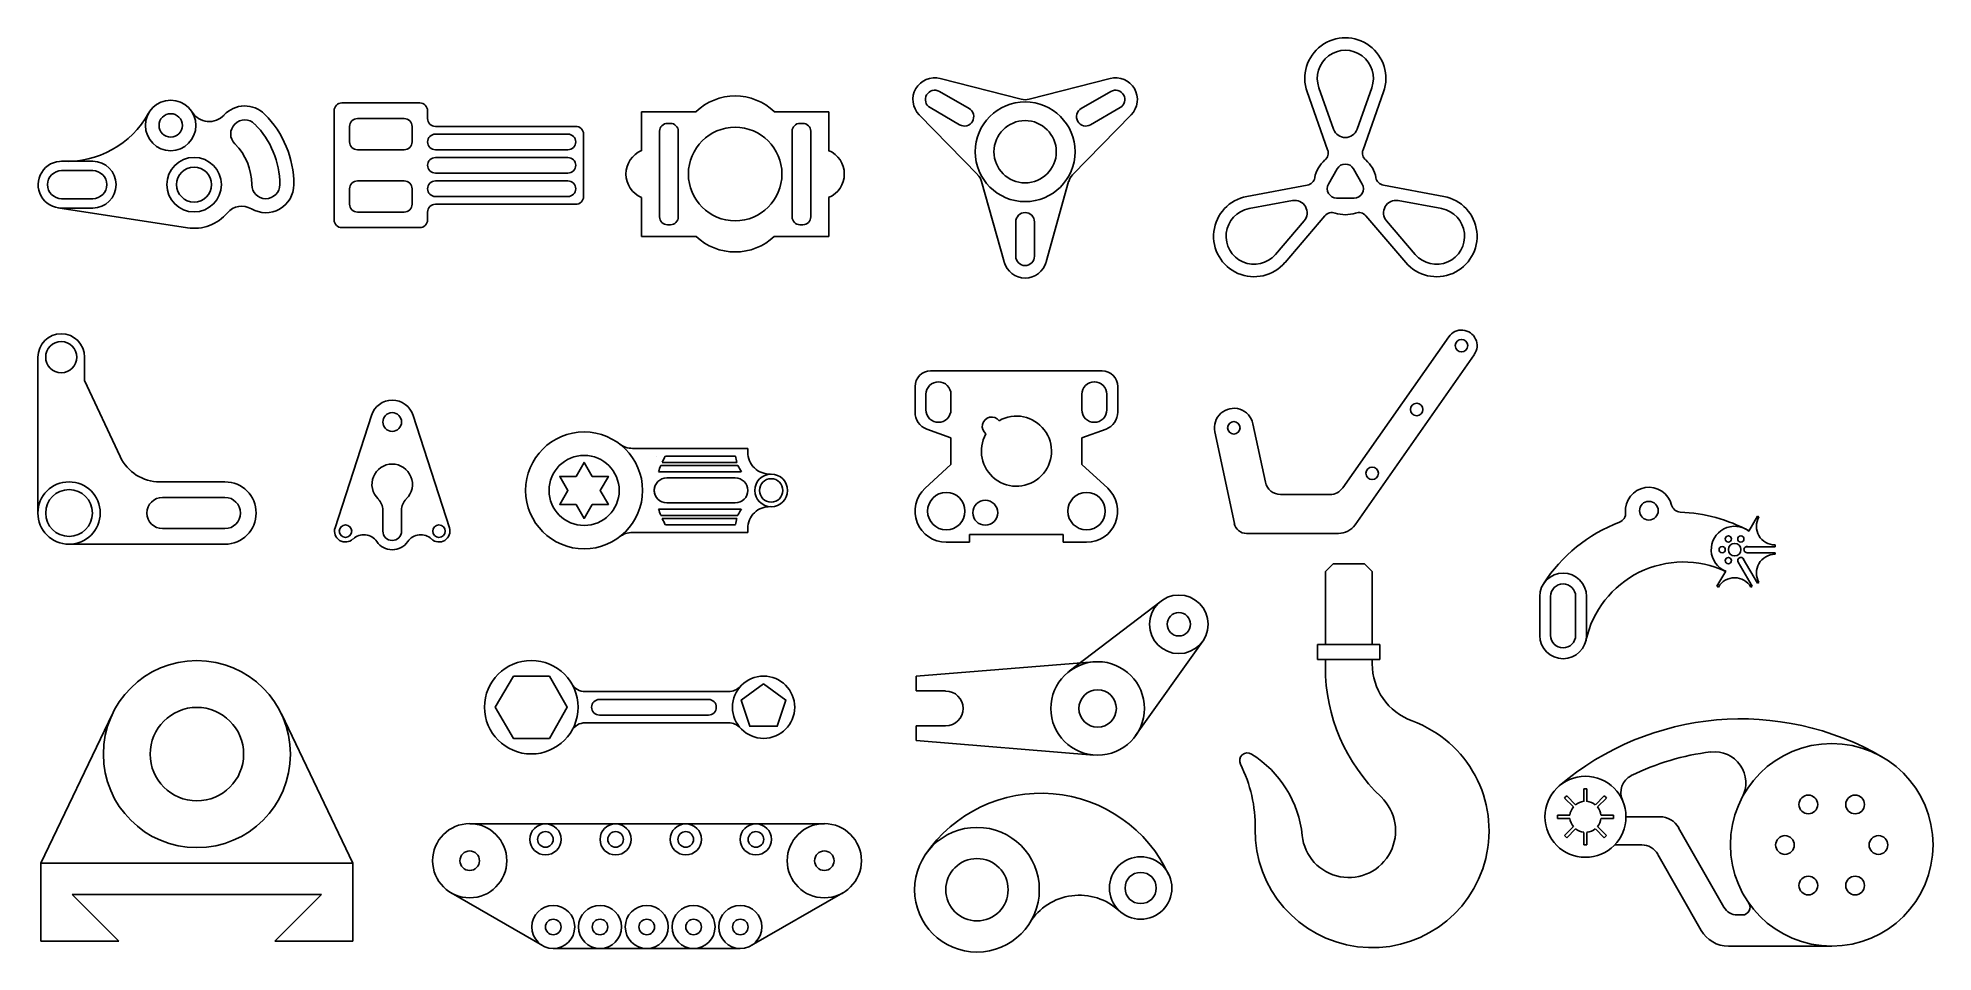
# Model space of a CAD drawing. Header units: inches. Extents: x 57 to 1273, y 48 to 635.
import ezdxf

# ---------------------------------------------------------------- set-up
doc = ezdxf.new("R2010")
doc.units = ezdxf.units.IN
doc.header["$MEASUREMENT"] = 0

# ---------------------------------------------------------------- blocks, each defined once
blk = doc.blocks.new('*U1')
blk.add_lwpolyline([(-42.5, 5), (42.5, 5, -0.414214), (47.5, 0), (47.5, 0, -0.414214), (42.5, -5), (-42.5, -5, -0.414214), (-47.5, 0), (-47.5, 0, -0.414214)], format="xyb", close=True)
blk = doc.blocks.new('*U2')
at = {"color": 0, "linetype": 'ByBlock', "lineweight": -2, "transparency": 16777216}
for p in [(0, 30), (0, 15), (0, 0)]:
    blk.add_blockref('*U1', p, dxfattribs=at)
blk = doc.blocks.new('*U3')
blk.add_circle((0, 0), 5)
blk = doc.blocks.new('*U4')
at = {"color": 0, "linetype": 'ByBlock', "lineweight": -2, "transparency": 16777216}
for p in [(0, 0), (30, 0), (60, 0), (90, 0), (120, 0)]:
    blk.add_blockref('*U3', p, dxfattribs=at)
blk = doc.blocks.new('*U5')
blk.add_circle((0, 0), 13.8)
blk = doc.blocks.new('*U6')
at = {"color": 0, "linetype": 'ByBlock', "lineweight": -2, "transparency": 16777216}
for p in [(0, 0), (30, 0), (60, 0), (90, 0), (120, 0)]:
    blk.add_blockref('*U5', p, dxfattribs=at)
blk = doc.blocks.new('*U7')
for radius in [10, 5]:
    blk.add_circle((0, 0), radius)
blk = doc.blocks.new('*U8')
at = {"color": 0, "linetype": 'ByBlock', "lineweight": -2, "transparency": 16777216}
for p in [(0, 0), (45, 0), (90, 0), (135, 0)]:
    blk.add_blockref('*U7', p, dxfattribs=at)
blk = doc.blocks.new('*U10')
blk.add_circle((0, 0), 6)
blk = doc.blocks.new('*U11')
at = {"color": 0, "linetype": 'ByBlock', "lineweight": -2, "transparency": 16777216}
for p, rotation in [((4145.4, 252), 119.9999999999999), ((4175.4, 252), 59.99999999999997), ((4130.4, 226), 180), ((4145.4, 200), 239.9999999999999), ((4175.4, 200), 299.9999999999998)]:
    blk.add_blockref('*U10', p, dxfattribs=dict(at, rotation=rotation))
blk.add_blockref('*U10', (4190.4, 226), dxfattribs=at)
blk = doc.blocks.new('*U15')
blk.add_circle((0, 0), 4)
blk = doc.blocks.new('*U16')
at = {"color": 0, "linetype": 'ByBlock', "lineweight": -2, "transparency": 16777216, "rotation": 235}
for p in [(1376.5, 549.9), (1347.8, 508.9), (1319.2, 468)]:
    blk.add_blockref('*U15', p, dxfattribs=at)

msp = doc.modelspace()

# ---------------------------------------------------------------- linework, layer by layer
for p, q in [((635.7, 608.8), (687.7, 595.4)), ((744.7, 608.8), (692.7, 595.4)), ((884.2, 562.9), (871.1, 600.1)), ((888.1, 576.1), (878.6, 602.8)), ((912.6, 602.8), (903.1, 576.1)), ((920.1, 600.1), (907, 562.9)), ((246.9, 588), (246.9, 518)), ((301.9, 593), (251.9, 593)), ((306.9, 583), (306.9, 588)), ((479.2, 587.4), (444.2, 587.4)), ((444.2, 587.4), (444.2, 562.4)), ((529.2, 587.4), (564.2, 587.4)), ((564.2, 587.4), (564.2, 562.4)), ((622.2, 585.4), (659.8, 547)), ((758.2, 585.4), (720.6, 547)), ((401.9, 578), (311.9, 578)), ((406.9, 533), (406.9, 573)), ((72.1, 555.6), (92.1, 555.6)), ((92.1, 549.6), (72.1, 549.6)), ((676.7, 491), (662.3, 542.7)), ((703.7, 491), (718.1, 542.7)), ((832.4, 533.1), (871.2, 540.3)), ((920, 540.3), (958.8, 533.1)), ((152.8, 512.9), (69.8, 525.7)), ((72.1, 531.6), (92.1, 531.6)), ((72.1, 525.6), (92.1, 525.6)), ((306.9, 518), (306.9, 523)), ((311.9, 528), (401.9, 528)), ((444.2, 532.4), (444.2, 507.4)), ((564.2, 532.4), (564.2, 507.4)), ((833.9, 525.2), (861.7, 530.4)), ((929.5, 530.4), (957.4, 525.2)), ((251.9, 513), (301.9, 513)), ((869.2, 517.3), (850.8, 495.8)), ((882.5, 520.6), (856.9, 490.6)), ((934.3, 490.6), (908.7, 520.6)), ((940.4, 495.8), (922, 517.3)), ((444.2, 507.4), (479.2, 507.4)), ((564.2, 507.4), (529.2, 507.4)), ((71.9, 444.9), (71.9, 444.9)), ((894, 346), (961.9, 443)), ((56.9, 429.9), (56.9, 329.9)), ((56.9, 429.9), (56.9, 429.9)), ((86.9, 429.9), (86.9, 414.9)), ((901.8, 322.3), (978.3, 431.5)), ((86.9, 414.9), (109.7, 366.1)), ((629.6, 421.1), (642.6, 421.1)), ((684.6, 421.1), (629.6, 421.1)), ((684.6, 421.1), (739.6, 421.1)), ((619.6, 411.1), (619.6, 404.6)), ((619.6, 404.6), (619.6, 394.6)), ((642.6, 396.1), (642.6, 406.1)), ((749.6, 411.1), (749.6, 404.6)), ((749.6, 404.6), (749.6, 394.6)), ((270.9, 392.5), (247.6, 320.4)), ((297.6, 392.5), (320.9, 320.4)), ((627.1, 383.8), (642.6, 378.1)), ((642.6, 361.1), (642.6, 378.1)), ((642.6, 378.1), (642.6, 361.1)), ((742.1, 383.8), (726.6, 378.1)), ((726.6, 378.1), (726.6, 361.1)), ((824.4, 323.1), (811.9, 382)), ((844.3, 349.7), (836.3, 387.2)), ((438.4, 371.4), (512.3, 371.4)), ((459.4, 366.4), (504.4, 366.4)), ((512.3, 368.9), (512.3, 371.4)), ((626, 345.8), (642.6, 361.1)), ((743.2, 345.8), (726.6, 361.1)), ((176.9, 349.9), (135.1, 349.9)), ((452.3, 344.4), (452.3, 344.4)), ((452.3, 344.4), (452.3, 344.4)), ((460.3, 352.4), (504.3, 352.4)), ((512.3, 344.4), (512.3, 344.4)), ((854.1, 341.8), (885.8, 341.8)), ((136.9, 339.9), (176.9, 339.9)), ((196.9, 329.9), (196.9, 329.9)), ((278.2, 318.3), (278.2, 331.7)), ((290.2, 318.3), (290.2, 331.7)), ((460.3, 336.4), (504.3, 336.4)), ((136.9, 319.9), (176.9, 319.9)), ((438.4, 317.4), (512.3, 317.4)), ((459.4, 322.4), (504.4, 322.4)), ((512.3, 317.4), (512.3, 320)), ((832.2, 316.8), (891.2, 316.8)), ((1154.5, 318.2), (1160, 327.9)), ((1160, 327.9), (1160.9, 327.4)), ((76.9, 309.9), (176.9, 309.9)), ((176.9, 309.9), (176.9, 309.9)), ((654.6, 311.1), (639.6, 311.1)), ((654.6, 311.1), (654.6, 316.1)), ((714.6, 316.1), (654.6, 316.1)), ((714.6, 311.1), (714.6, 316.1)), ((729.6, 311.1), (714.6, 311.1)), ((1153, 308.3), (1171.3, 308.3)), ((1153.3, 304.4), (1171.3, 304.4)), ((1171.3, 309.4), (1171.3, 308.3)), ((1171.3, 304.4), (1171.3, 303.4)), ((882.8, 292.3), (887.8, 297.3)), ((882.8, 245.6), (882.8, 292.3)), ((887.8, 297.3), (907.8, 297.3)), ((912.8, 292.3), (907.8, 297.3)), ((912.8, 292.3), (912.8, 245.6)), ((1139.6, 292.5), (1134, 282.9)), ((1143.1, 298.7), (1142.9, 298.2)), ((1147.6, 298.4), (1156.5, 282.9)), ((1150.9, 300.6), (1160, 284.9)), ((1134.9, 282.4), (1134, 282.9)), ((1156.5, 282.9), (1155.7, 282.4)), ((1160.9, 285.4), (1160, 284.9)), ((718.5, 228.4), (777.4, 273.4)), ((1020.3, 276.4), (1020.3, 251.4)), ((1027.3, 251.4), (1027.3, 276.4)), ((1043.3, 251.4), (1043.3, 276.4)), ((1050.3, 276.4), (1050.3, 251.4)), ((761.1, 187.2), (804.1, 247.6)), ((877.8, 236), (877.8, 245.6)), ((877.8, 245.6), (882.8, 245.6)), ((912.8, 245.6), (882.8, 245.6)), ((912.8, 245.6), (917.8, 245.6)), ((917.8, 245.6), (917.8, 236)), ((620.4, 225.2), (734.2, 234.4)), ((917.8, 236), (877.8, 236)), ((882.8, 236), (882.8, 231)), ((912.8, 236), (912.8, 233.2)), ((620.4, 215.8), (620.4, 225.2)), ((408, 215.3), (500, 215.3)), ((639.2, 215.8), (620.4, 215.8)), ((104.8, 201.1), (58.9, 105.2)), ((213.1, 201.1), (258.9, 105.2)), ((408, 195.3), (500, 195.3)), ((620.4, 193.3), (620.4, 183.9)), ((639.2, 193.3), (620.4, 193.3)), ((620.4, 183.9), (734.2, 174.6)), ((1036.9, 147.7), (1036.2, 147)), ((1036.2, 147), (1041.9, 141.3)), ((1036.9, 147.7), (1037.6, 148.4)), ((1037.6, 148.4), (1043.3, 142.7)), ((1049.6, 153), (1048.6, 153)), ((1048.6, 153), (1048.6, 144.9)), ((1049.6, 153), (1050.6, 153)), ((1050.6, 153), (1050.6, 144.9)), ((1061.6, 148.4), (1056, 142.7)), ((1063.1, 147), (1057.4, 141.3)), ((1062.4, 147.7), (1061.6, 148.4)), ((1062.4, 147.7), (1063.1, 147)), ((1031.6, 135), (1031.6, 136)), ((1031.6, 136), (1039.7, 136)), ((1031.6, 135), (1031.6, 134)), ((1031.6, 134), (1039.7, 134)), ((1067.6, 136), (1059.6, 136)), ((1067.6, 134), (1059.6, 134)), ((1067.6, 135), (1067.6, 136)), ((1067.6, 135), (1067.6, 134)), ((1097.3, 135), (1075.6, 135)), ((333.9, 130.5), (382.5, 130.5)), ((382.5, 130.5), (561.4, 130.5)), ((1036.2, 123), (1041.9, 128.7)), ((1036.9, 122.3), (1036.2, 123)), ((1036.9, 122.3), (1037.6, 121.5)), ((1037.6, 121.5), (1043.3, 127.2)), ((1048.6, 117), (1048.6, 125)), ((1050.6, 117), (1050.6, 125)), ((1061.6, 121.5), (1056, 127.2)), ((1063.1, 123), (1057.4, 128.7)), ((1062.4, 122.3), (1061.6, 121.5)), ((1062.4, 122.3), (1063.1, 123)), ((1138.4, 77), (1109.4, 127.9)), ((1049.6, 117), (1048.6, 117)), ((1049.6, 117), (1050.6, 117)), ((1085.7, 117), (1068.4, 117)), ((1123.9, 62.1), (1096.1, 110.9)), ((258.9, 105.2), (58.9, 105.2)), ((58.9, 105.2), (58.9, 55.2)), ((258.9, 55.2), (258.9, 105.2)), ((78.9, 85.2), (238.9, 85.2)), ((108.9, 55.2), (78.9, 85.2)), ((208.9, 55.2), (238.9, 85.2)), ((322, 86.2), (380.6, 52.4)), ((573.2, 86.2), (514.4, 52.4)), ((1150.2, 72), (1147.1, 72)), ((58.9, 55.2), (108.9, 55.2)), ((208.9, 55.2), (258.9, 55.2)), ((507.5, 50.5), (387.5, 50.5)), ((1207.6, 52), (1141.3, 52))]:
    msp.add_line(p, q)
for points in [[(629.2, 590), (648.2, 579, 0.414214), (656.4, 581.2), (656.4, 581.2, 0.414214), (654.2, 589.4), (635.2, 600.4, 0.414214), (627, 598.2), (627, 598.2, 0.414214)], [(745.2, 600.4), (726.2, 589.4, 0.414214), (724, 581.2), (724, 581.2, 0.414214), (732.2, 579), (751.2, 590, 0.414214), (753.4, 598.2), (753.4, 598.2, 0.414214)], [(261.9, 563), (291.9, 563, 0.414214), (296.9, 568), (296.9, 578, 0.414214), (291.9, 583), (261.9, 583, 0.414214), (256.9, 578), (256.9, 568, 0.414214)], [(462.7, 579.9), (460.7, 579.9, 0.414214), (455.7, 574.9), (455.7, 519.9, 0.414214), (460.7, 514.9), (462.7, 514.9, 0.414214), (467.7, 519.9), (467.7, 574.9, 0.414214)], [(545.7, 579.9), (547.7, 579.9, -0.414214), (552.7, 574.9), (552.7, 519.9, -0.414214), (547.7, 514.9), (545.7, 514.9, -0.414214), (540.7, 519.9), (540.7, 574.9, -0.414214)], [(890.4, 550.8), (884.8, 541, 0.57735), (890, 532), (901.2, 532, 0.57735), (906.4, 541), (900.8, 550.8, 0.57735)], [(261.9, 543), (291.9, 543, -0.414214), (296.9, 538), (296.9, 528, -0.414214), (291.9, 523), (261.9, 523, -0.414214), (256.9, 528), (256.9, 538, -0.414214)], [(696.2, 494.7), (696.2, 516.7, 0.414214), (690.2, 522.7), (690.2, 522.7, 0.414214), (684.2, 516.7), (684.2, 494.7, 0.414214), (690.2, 488.7), (690.2, 488.7, 0.414214)], [(634.6, 414.1), (634.6, 414.1, 0.414214), (626.6, 406.1), (626.6, 396.1, 0.414214), (634.6, 388.1), (634.6, 388.1, 0.414214), (642.6, 396.1), (642.6, 406.1, 0.414214)], [(734.6, 414.1), (734.6, 414.1, -0.414214), (742.6, 406.1), (742.6, 396.1, -0.414214), (734.6, 388.1), (734.6, 388.1, -0.414214), (726.6, 396.1), (726.6, 406.1, -0.414214)], [(417.1, 210.3), (487.1, 210.3, -0.414214), (492.1, 205.3), (492.1, 205.3, -0.414214), (487.1, 200.3), (417.1, 200.3, -0.414214), (412.1, 205.3), (412.1, 205.3, -0.414214)]]:
    msp.add_lwpolyline(points, format="xyb", close=True)
for points in [[(453.8, 366.4), (453.8, 366.4)], [(361.9, 225.3), (350.3, 205.3), (361.9, 185.3), (385, 185.3), (396.5, 205.3), (385, 225.3)], [(522.4, 220.3), (508.1, 209.9), (513.6, 193.1), (531.2, 193.1), (536.7, 209.9)]]:
    msp.add_lwpolyline(points, close=True)
for points in [[(402.1, 353.4), (391.7, 353.4), (396.9, 344.4)], [(412.5, 353.4), (407.3, 362.4), (402.1, 353.4)], [(417.7, 344.4), (422.9, 353.4), (412.5, 353.4)], [(508.1, 356.4), (455.1, 356.4)], [(456.6, 360.4), (506, 360.4)], [(505.2, 362.4), (457.4, 362.4)], [(396.9, 344.4), (391.7, 335.4), (402.1, 335.4)], [(412.5, 335.4), (422.9, 335.4), (417.7, 344.4)], [(402.1, 335.4), (407.3, 326.4), (412.5, 335.4)], [(508.1, 332.4), (455.1, 332.4)], [(456.6, 328.4), (506, 328.4)], [(505.2, 326.4), (457.4, 326.4)], [(513.8, 326.4), (513.8, 326.4)]]:
    msp.add_lwpolyline(points)
for centre, radius in [((142.1, 578.6), 16.2), ((142.1, 578.6), 7.5), ((690.2, 561.7), 32), ((690.2, 561.7), 20), ((157.1, 540.6), 17.5), ((157.1, 540.6), 11.2), ((157.1, 540.6), 11.2), ((71.9, 429.9), 10), ((284.2, 388.3), 6), ((407.3, 344.4), 37.5), ((824.1, 384.6), 4), ((407.3, 344.4), 22.5), ((527.3, 344.4), 10.5), ((76.9, 329.9), 20), ((76.9, 329.9), 15), ((527.3, 344.4), 7.5), ((639.6, 331.1), 12), ((729.6, 331.1), 12), ((664.6, 330.1), 8), ((1090.3, 331.4), 6), ((254.2, 318.3), 4), ((314.2, 318.3), 4), ((1137.3, 306.4), 2), ((1141.3, 313.3), 2), ((1145.3, 306.4), 4), ((1149.3, 313.3), 2), ((1141.3, 299.4), 2), ((788.8, 258.5), 18.8), ((788.8, 258.5), 7.5), ((158.9, 175.2), 60), ((373.4, 205.3), 30), ((736.7, 204.5), 30), ((522.4, 205.3), 20), ((736.7, 204.5), 12), ((158.9, 175.2), 30), ((158.9, 175.2), 30), ((1207.6, 117), 65), ((1049.6, 135), 26), ((333.9, 106.8), 23.8), ((561.4, 106.8), 23.8), ((659.3, 88.2), 40), ((333.9, 106.8), 6.25), ((561.4, 106.8), 6.25), ((659.3, 88.2), 20), ((764.3, 89.3), 20), ((764.3, 89.3), 10)]:
    msp.add_circle(centre, radius)
for centre, radius, start, end in [((895.6, 608.8), 26, 340.5288, 199.4712), ((895.6, 608.8), 18, 340.5288, 199.4712), ((632.2, 595.2), 14, 75.5843, 224.4157), ((748.2, 595.2), 14, 315.5843, 104.4157), ((504.2, 561.2), 36.3, 90, 133.6028), ((504.2, 561.2), 36.3, 46.3972, 90), ((75.4, 615.5), 60, 267.1901, 331.0334), ((166.8, 594.1), 13, 212.1592, 317.2518), ((189.6, 573.1), 18, 45, 137.2518), ((157.1, 540.6), 64, 0, 45), ((251.9, 588), 5, 90, 180), ((301.9, 588), 5, 0, 90), ((690.2, 605.1), 10, 255.5843, 284.4157), ((189.6, 573.1), 9, 45, 225), ((157.1, 540.6), 55, 0, 45), ((157.1, 540.6), 55, 0, 45), ((311.9, 583), 5, 180, 270), ((401.9, 573), 5, 0, 90), ((504.2, 547.4), 30, 90, 270), ((504.2, 547.4), 30, 270, 90), ((895.6, 578.8), 8, 199.4712, 340.5288), ((157.1, 540.6), 37, 0, 45), ((450.4, 547.4), 16.3, 112.6199, 247.3801), ((557.9, 547.4), 16.3, 292.6199, 67.3801), ((878.6, 560.9), 6, 310.9025, 19.4712), ((912.6, 560.9), 6, 160.5288, 229.0975), ((72.1, 540.6), 15, 87.4868, 270), ((72.1, 540.6), 9, 90, 270), ((92.1, 540.6), 15, 270, 90), ((92.1, 540.6), 9, 270, 90), ((895.6, 541.3), 20, 130.9025, 169.0975), ((895.6, 541.3), 20, 10.9025, 49.0975), ((203.1, 540.6), 18, 239.1332, 0), ((203.1, 540.6), 9, 180, 0), ((652.6, 540), 10, 15.5843, 44.4157), ((727.8, 540), 10, 135.5843, 164.4157), ((870.1, 546.2), 6, 280.5288, 349.0975), ((921.1, 546.2), 6, 190.9025, 259.4712), ((187.7, 514.8), 12, 59.1332, 139.9263), ((311.9, 523), 5, 90, 180), ((401.9, 533), 5, 270, 0), ((837.1, 507.5), 26, 100.5288, 319.4712), ((837.1, 507.5), 18, 100.5288, 319.4712), ((863.1, 522.5), 8, 319.4712, 100.5288), ((928.1, 522.5), 8, 79.4712, 220.5288), ((954.1, 507.5), 26, 220.5288, 79.4712), ((954.1, 507.5), 18, 220.5288, 79.4712), ((157.1, 540.6), 28, 261.2026, 319.9263), ((251.9, 518), 5, 180, 270), ((301.9, 518), 5, 270, 0), ((887.1, 516.7), 6, 70.9025, 139.4712), ((895.6, 541.3), 20, 250.9025, 289.0975), ((904.1, 516.7), 6, 40.5288, 109.0975), ((504.2, 533.7), 36.3, 226.3972, 270), ((504.2, 533.7), 36.3, 270, 313.6028), ((690.2, 494.7), 14, 195.5843, 344.4157), ((71.9, 429.9), 15, 90, 180), ((71.9, 429.9), 15, 0, 90), ((970.1, 437.3), 10, 325, 145), ((629.6, 411.1), 10, 90, 180), ((739.6, 411.1), 10, 0, 90), ((284.2, 388.3), 14, 17.6751, 162.3249), ((631.1, 394.6), 11.5, 180, 249.7507), ((684.6, 369.6), 22.5, 150.3245, 119.6755), ((668.7, 385.5), 6, 37.3377, 232.6623), ((738.1, 394.6), 11.5, 290.2493, 0), ((824.1, 384.6), 12.5, 12, 192), ((135.1, 377.9), 28, 205, 270), ((438.4, 385.4), 14, 232.7608, 270), ((516.8, 335.6), 65.2, 151.7378, 155.6616), ((526.3, 368.9), 22, 186.4715, 197.1291), ((526.3, 368.9), 14, 180, 272.3393), ((284.2, 348.3), 13, 314.0792, 225.9208), ((407.3, 344.4), 10.5, 118.9973, 121.0027), ((407.3, 344.4), 10.5, 58.9973, 61.0027), ((516.8, 335.6), 65.2, 157.5774, 161.3339), ((526.3, 368.9), 22, 202.6708, 214.5589), ((176.9, 329.9), 20, 0, 90), ((407.3, 344.4), 10.5, 178.9973, 181.0027), ((407.3, 344.4), 10.5, 358.9973, 1.0027), ((460.3, 344.4), 8, 90, 180), ((516.8, 335.6), 65.2, 170.0124, 172.1888), ((460.3, 344.4), 8, 180, 270), ((516.8, 353.3), 65.2, 187.8112, 189.9876), ((504.3, 344.4), 8, 0, 90), ((504.3, 344.4), 8, 270, 0), ((639.6, 331.1), 20, 132.7329, 270), ((729.6, 331.1), 20, 270, 47.2671), ((854.1, 351.8), 10, 192, 270), ((885.8, 351.8), 10, 270, 325), ((1090.3, 331.4), 15, 14.0735, 184.6128), ((76.9, 329.9), 20, 180, 270), ((136.9, 329.9), 10, 90, 270), ((176.9, 329.9), 10, 270, 90), ((176.9, 329.9), 20, 270, 0), ((268.2, 331.7), 10, 0, 45.9208), ((300.2, 331.7), 10, 134.0792, 180), ((407.3, 344.4), 10.5, 238.9973, 241.0027), ((407.3, 344.4), 10.5, 298.9973, 301.0027), ((516.8, 353.3), 65.2, 198.6661, 202.4226), ((526.3, 320), 22, 145.4411, 157.3292), ((526.3, 320), 14, 87.6607, 180), ((1069.4, 329.7), 6, 290.7304, 4.6128), ((1110.7, 336.5), 6, 194.0735, 267.956), ((1106.9, 230.5), 100, 61.5174, 87.956), ((254.2, 318.3), 7, 162.0751, 313.7233), ((284.2, 318.3), 6, 180, 0), ((314.2, 318.3), 7, 226.2767, 17.9249), ((438.4, 303.4), 14, 90, 127.2392), ((516.8, 353.3), 65.2, 204.3384, 208.2622), ((526.3, 320), 22, 162.8709, 173.5285), ((832.2, 324.8), 8, 192, 270), ((891.2, 329.8), 13, 270, 325), ((1106.9, 230.5), 100, 110.7304, 147.3756), ((1145.3, 306.4), 15, 52.3377, 247.6018), ((1145.3, 306.4), 15, 52.3377, 247.6018), ((1171.3, 321.4), 12, 150, 270), ((266, 306), 10, 33.9479, 133.7233), ((284.2, 318.3), 12, 213.9479, 326.0521), ((302.5, 306), 10, 46.2767, 146.0521), ((1153.3, 306.4), 2, 82.8192, 270), ((1112.5, 234.5), 64, 64.9503, 167.6774), ((1149.3, 299.4), 2, 22.8192, 210), ((1171.3, 291.4), 12, 90, 210), ((1035.3, 276.4), 15, 0, 180), ((1035.3, 276.4), 8, 0, 180), ((1145.3, 276.4), 12, 30, 150), ((1035.3, 251.4), 15, 180, 0), ((1035.3, 251.4), 8, 180, 0), ((997.8, 231), 115, 180, 226.3972), ((951.8, 233.2), 39, 180, 249.9948), ((408, 225.3), 10, 210, 270), ((500, 225.3), 10, 270, 318.1897), ((639.2, 204.5), 11.2, 270, 90), ((408, 185.3), 10, 90, 150), ((500, 185.3), 10, 41.8103, 90), ((912.8, 126), 75, 179.1198, 69.9948), ((1149.5, 17.8), 180, 59.6368, 130.429), ((832.8, 171), 5, 57.9539, 206.5516), ((798.3, 115.9), 70, 5.7941, 57.9539), ((1149.5, 17.8), 160, 96.9786, 116.1513), ((1132.5, 156.7), 20, 332.1287, 96.9786), ((747.8, 128.6), 90, 359.1198, 26.5516), ((1084.3, 150.6), 12, 116.1513, 204.2764), ((700.6, 60.1), 90, 24.6298, 145.8184), ((897.8, 126), 30, 185.7941, 46.3972), ((1049.6, 135), 10, 140.7392, 174.2608), ((1049.6, 135), 10, 185.7392, 219.2608), ((1049.6, 135), 10, 95.7392, 129.2608), ((1049.6, 135), 10, 50.7392, 84.2608), ((1049.6, 135), 10, 5.7392, 39.2608), ((1049.6, 135), 10, 320.7392, 354.2608), ((1097.3, 121), 14, 29.6499, 90), ((1049.6, 135), 10, 230.7392, 264.2608), ((1049.6, 135), 10, 275.7392, 309.2608), ((1085.7, 105), 12, 29.6499, 90), ((725, 47.2), 37.5, 47.0045, 148.0825), ((1147.1, 82), 10, 209.6499, 270), ((1150.2, 77), 5, 270, 34.8499), ((1141.3, 72), 20, 209.6499, 270)]:
    msp.add_arc(centre, radius, start, end)

# ---------------------------------------------------------------- block references
for name, p in [('*U2', (354.4, 538)), ('*U16', (-406.4, -112.6)), ('*U11', (-2952.8, -109.1)), ('*U8', (382.5, 120.5)), ('*U6', (387.5, 64.3)), ('*U4', (387.5, 64.3))]:
    msp.add_blockref(name, p)

doc.saveas('drawing.dxf')
